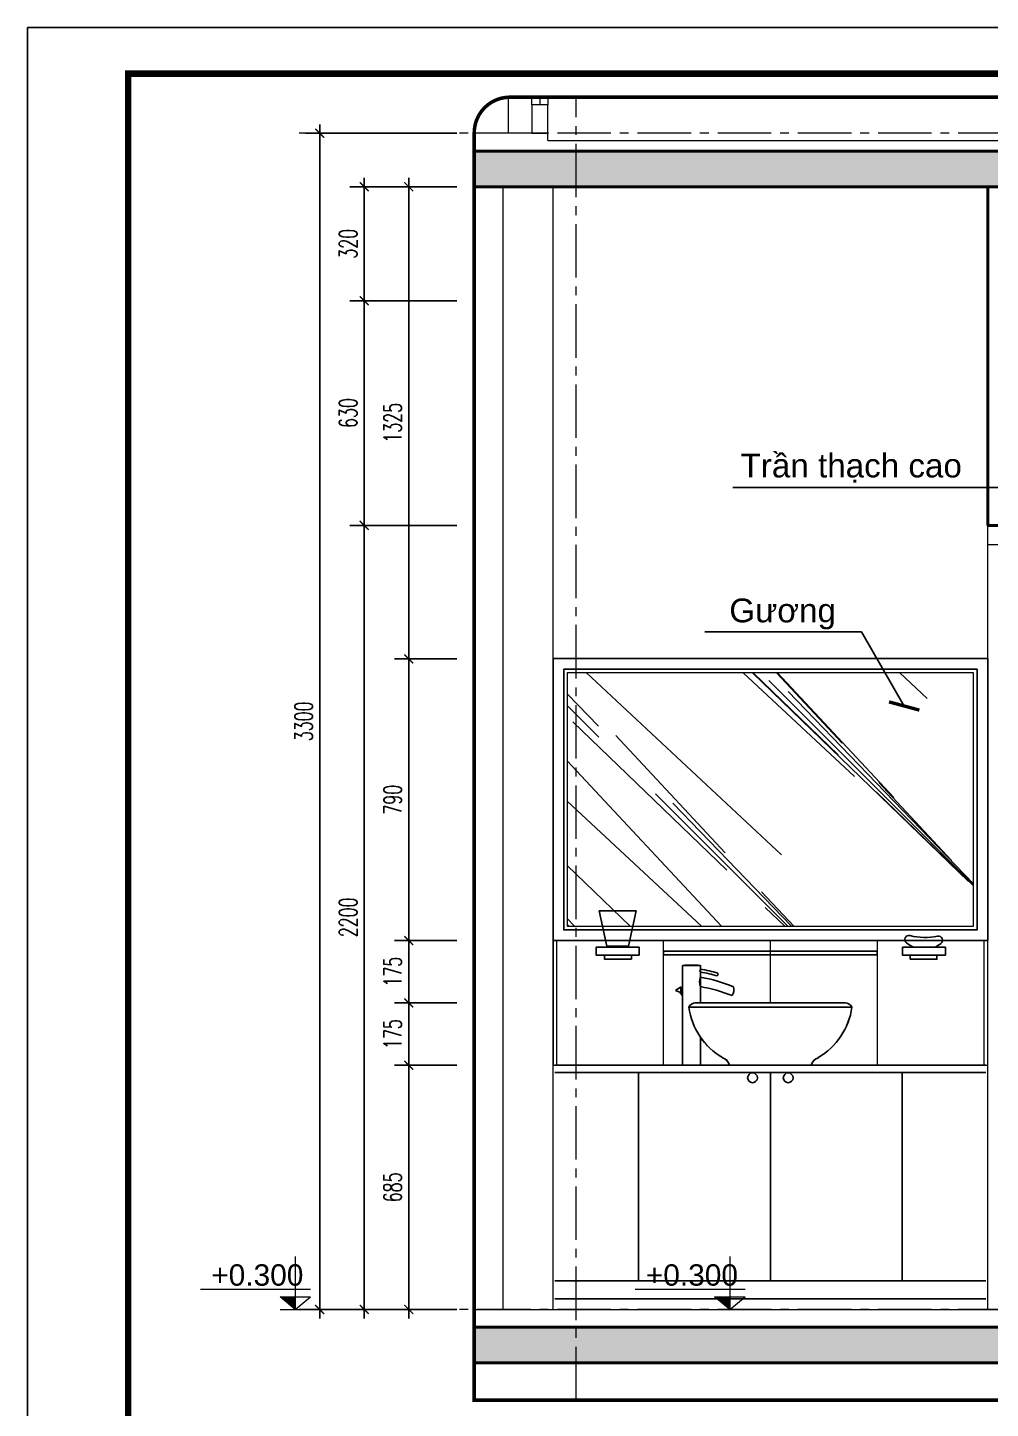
# Model space of a CAD drawing. Header units: millimetres. Extents: x -229618 to 2906, y -178063 to 96806.
# Drawn here: x -126427 to -123724, y -52875 to -49001 of the extents above; entities that cross this region are included whole.
import ezdxf
from ezdxf.enums import TextEntityAlignment as Align
from ezdxf.xclip import XClip

# ---------------------------------------------------------------- set-up
doc = ezdxf.new("R2010")
doc.units = ezdxf.units.MM
doc.header["$LTSCALE"] = 200
doc.header["$MEASUREMENT"] = 0
doc.header["$XCLIPFRAME"] = 0
doc.set_wipeout_variables(frame=1)
doc.header["$PDMODE"] = 3
doc.header["$PDSIZE"] = 50
doc.linetypes.add('CENTER2', pattern=[1.125, 0.75, -0.125, 0.125, -0.125])
doc.linetypes.add('DASHED2', pattern=[0.375, 0.25, -0.125])
doc.layers.get('0').update_dxf_attribs({"color": 95, "linetype": 'CONTINUOUS'})
doc.layers.get('DEFPOINTS').update_dxf_attribs({"linetype": 'CONTINUOUS'})
for name, color, linetype, lineweight in [('cat', 1, 'CONTINUOUS', 40), ('hatch', 250, 'CONTINUOUS', 5), ('khuat', 8, 'DASHED2', 15), ('nho', 252, 'CONTINUOUS', 15), ('thay', 7, 'CONTINUOUS', 18), ('tim', 18, 'CENTER2', 9)]:
    doc.layers.add(name, color=color, linetype=linetype, lineweight=lineweight)
for name, color, linetype in [('DIM', 251, 'CONTINUOUS'), ('KHUNGTEN', 7, 'CONTINUOUS'), ('NOITHAT', 99, 'CONTINUOUS'), ('TEXT', 33, 'CONTINUOUS')]:
    doc.layers.add(name, color=color, linetype=linetype)
doc.layers.add('in', color=203, linetype='CONTINUOUS', lineweight=5, plot=False)
doc.styles.add('Arial iso', font='vnarial_0.ttf')
doc.styles.add('Arial N  iso', font='vnarialn_0.ttf')
doc.styles.add('Scale', font='vnsimli.shx', dxfattribs={"width": 0.65, "bigfont": 'bigfont.shx'})
doc.dimstyles.new('Scale', dxfattribs={"dimscale": 75, "dimtxt": 2, "dimasz": 1, "dimexe": 1.6, "dimexo": 0, "dimgap": 0.8, "dimtad": 1, "dimdec": 0, "dimzin": 0, "dimdsep": 46, "dimtxsty": 'Scale', "dimblk": 'ARCHTICK', "dimcen": 0.1, "dimdle": 1, "dimclrd": 256, "dimclre": 256, "dimclrt": 3, "dimadec": 0, "dimazin": 0, "dimtfac": 1, "dimtdec": 0, "dimtix": 1, "dimtmove": 2, "dimatfit": 3, "dimldrblk": 'ARCHTICK', "dimfxl": 0, "dimtolj": 1, "dimtzin": 0, "dimarcsym": 0})

# ---------------------------------------------------------------- blocks, each defined once
blk = doc.blocks.new('KhungA3')
at = {"layer": 'DEFPOINTS', "color": 8}
blk.add_lwpolyline([(-3.74, 3.81), (416.31, 3.81), (416.31, 300.81), (-3.74, 300.81)], close=True, dxfattribs=at)
at = {"layer": 'KHUNGTEN', "color": 4, "const_width": 0.724}
blk.add_lwpolyline([(7.54, 8.99), (411.13, 8.99), (411.13, 295.64), (7.54, 295.64)], close=True, dxfattribs=at)
blk = doc.blocks.new('_ArchTick')
at = {"color": 0, "linetype": 'ByBlock', "const_width": 0.15}
blk.add_lwpolyline([(-0.5, -0.5), (0.5, 0.5)], dxfattribs=at)
blk = doc.blocks.new('*D1186')
at = {"layer": 'DEFPOINTS', "color": 0}
for p in [(-125356.8, -51912), (-125221.9, -51912), (-125221.9, -52597)]:
    blk.add_point(p, dxfattribs=at)
at = {"layer": 'DIM', "lineweight": -2}
for p, q in [((-125221.9, -51912), (-125396.8, -51912)), ((-125356.8, -52622), (-125356.8, -51887)), ((-125221.9, -52597), (-125396.8, -52597))]:
    blk.add_line(p, q, dxfattribs=at)
at = {"layer": 'DIM', "lineweight": -2, "xscale": 25, "yscale": 25, "zscale": 25}
for p, rotation in [((-125356.8, -51912), 90), ((-125356.8, -52597), 270)]:
    blk.add_blockref('_ArchTick', p, dxfattribs=dict(at, rotation=rotation))
at = {"layer": 'DIM', "color": 3, "insert": (-125401.8, -52254.5), "char_height": 50, "attachment_point": 5, "rotation": 90, "style": 'Scale'}
blk.add_mtext('\\A1;685', dxfattribs=at)
blk = doc.blocks.new('*D1187')
at = {"layer": 'DEFPOINTS', "color": 0}
for p in [(-125356.8, -51737), (-125221.9, -51737), (-125221.9, -51912)]:
    blk.add_point(p, dxfattribs=at)
at = {"layer": 'DIM', "lineweight": -2}
for p, q in [((-125356.8, -51937), (-125356.8, -51712)), ((-125221.9, -51737), (-125396.8, -51737)), ((-125221.9, -51912), (-125396.8, -51912))]:
    blk.add_line(p, q, dxfattribs=at)
at = {"layer": 'DIM', "lineweight": -2, "xscale": 25, "yscale": 25, "zscale": 25}
for p, rotation in [((-125356.8, -51737), 90), ((-125356.8, -51912), 270)]:
    blk.add_blockref('_ArchTick', p, dxfattribs=dict(at, rotation=rotation))
at = {"layer": 'DIM', "color": 3, "insert": (-125401.8, -51824.5), "char_height": 50, "attachment_point": 5, "rotation": 90, "style": 'Scale'}
blk.add_mtext('\\A1;175', dxfattribs=at)
blk = doc.blocks.new('*D1188')
at = {"layer": 'DEFPOINTS', "color": 0}
for p in [(-125356.8, -51562), (-125221.9, -51562), (-125221.9, -51737)]:
    blk.add_point(p, dxfattribs=at)
at = {"layer": 'DIM', "lineweight": -2}
for p, q in [((-125221.9, -51562), (-125396.8, -51562)), ((-125356.8, -51762), (-125356.8, -51537)), ((-125221.9, -51737), (-125396.8, -51737))]:
    blk.add_line(p, q, dxfattribs=at)
at = {"layer": 'DIM', "lineweight": -2, "xscale": 25, "yscale": 25, "zscale": 25}
for p, rotation in [((-125356.8, -51562), 90), ((-125356.8, -51737), 270)]:
    blk.add_blockref('_ArchTick', p, dxfattribs=dict(at, rotation=rotation))
at = {"layer": 'DIM', "color": 3, "insert": (-125401.8, -51649.5), "char_height": 50, "attachment_point": 5, "rotation": 90, "style": 'Scale'}
blk.add_mtext('\\A1;175', dxfattribs=at)
blk = doc.blocks.new('*D1189')
at = {"layer": 'DEFPOINTS', "color": 0}
for p in [(-125356.8, -50771.7), (-125221.9, -50771.7), (-125221.9, -51562)]:
    blk.add_point(p, dxfattribs=at)
at = {"layer": 'DIM', "lineweight": -2}
for p, q in [((-125356.8, -51587), (-125356.8, -50746.7)), ((-125221.9, -50771.7), (-125396.8, -50771.7)), ((-125221.9, -51562), (-125396.8, -51562))]:
    blk.add_line(p, q, dxfattribs=at)
at = {"layer": 'DIM', "lineweight": -2, "xscale": 25, "yscale": 25, "zscale": 25}
for p, rotation in [((-125356.8, -50771.7), 90), ((-125356.8, -51562), 270)]:
    blk.add_blockref('_ArchTick', p, dxfattribs=dict(at, rotation=rotation))
at = {"layer": 'DIM', "color": 3, "insert": (-125401.8, -51166.8), "char_height": 50, "attachment_point": 5, "rotation": 90, "style": 'Scale'}
blk.add_mtext('\\A1;790', dxfattribs=at)
blk = doc.blocks.new('*D1190')
at = {"layer": 'DEFPOINTS', "color": 0}
for p in [(-125356.8, -49447), (-125221.9, -49447), (-125221.9, -50771.7)]:
    blk.add_point(p, dxfattribs=at)
at = {"layer": 'DIM', "lineweight": -2}
for p, q in [((-125356.8, -50796.7), (-125356.8, -49422)), ((-125221.9, -49447), (-125396.8, -49447)), ((-125221.9, -50771.7), (-125396.8, -50771.7))]:
    blk.add_line(p, q, dxfattribs=at)
at = {"layer": 'DIM', "lineweight": -2, "xscale": 25, "yscale": 25, "zscale": 25}
for p, rotation in [((-125356.8, -49447), 90), ((-125356.8, -50771.7), 270)]:
    blk.add_blockref('_ArchTick', p, dxfattribs=dict(at, rotation=rotation))
at = {"layer": 'DIM', "color": 3, "insert": (-125401.8, -50109.3), "char_height": 50, "attachment_point": 5, "rotation": 90, "style": 'Scale'}
blk.add_mtext('\\A1;1325', dxfattribs=at)
blk = doc.blocks.new('*D1191')
at = {"layer": 'DEFPOINTS', "color": 0}
for p in [(-125481.8, -50397), (-125221.9, -50397), (-125221.9, -52597)]:
    blk.add_point(p, dxfattribs=at)
at = {"layer": 'DIM', "lineweight": -2}
for p, q in [((-125221.9, -50397), (-125521.8, -50397)), ((-125481.8, -52622), (-125481.8, -50372)), ((-125221.9, -52597), (-125521.8, -52597))]:
    blk.add_line(p, q, dxfattribs=at)
at = {"layer": 'DIM', "lineweight": -2, "xscale": 25, "yscale": 25, "zscale": 25}
for p, rotation in [((-125481.8, -50397), 90), ((-125481.8, -52597), 270)]:
    blk.add_blockref('_ArchTick', p, dxfattribs=dict(at, rotation=rotation))
at = {"layer": 'DIM', "color": 3, "insert": (-125526.8, -51497), "char_height": 50, "attachment_point": 5, "rotation": 90, "style": 'Scale'}
blk.add_mtext('\\A1;2200', dxfattribs=at)
blk = doc.blocks.new('*D1192')
at = {"layer": 'DEFPOINTS', "color": 0}
for p in [(-125481.8, -49767), (-125221.9, -49767), (-125221.9, -50397)]:
    blk.add_point(p, dxfattribs=at)
at = {"layer": 'DIM', "lineweight": -2}
for p, q in [((-125481.8, -50422), (-125481.8, -49742)), ((-125221.9, -49767), (-125521.8, -49767)), ((-125221.9, -50397), (-125521.8, -50397))]:
    blk.add_line(p, q, dxfattribs=at)
at = {"layer": 'DIM', "lineweight": -2, "xscale": 25, "yscale": 25, "zscale": 25}
for p, rotation in [((-125481.8, -49767), 90), ((-125481.8, -50397), 270)]:
    blk.add_blockref('_ArchTick', p, dxfattribs=dict(at, rotation=rotation))
at = {"layer": 'DIM', "color": 3, "insert": (-125526.8, -50082), "char_height": 50, "attachment_point": 5, "rotation": 90, "style": 'Scale'}
blk.add_mtext('\\A1;630', dxfattribs=at)
blk = doc.blocks.new('*D1193')
at = {"layer": 'DEFPOINTS', "color": 0}
for p in [(-125606.8, -49297), (-125221.9, -49297), (-125221.9, -52597)]:
    blk.add_point(p, dxfattribs=at)
at = {"layer": 'DIM', "lineweight": -2}
for p, q in [((-125606.8, -52622), (-125606.8, -49272)), ((-125221.9, -49297), (-125646.8, -49297)), ((-125221.9, -52597), (-125646.8, -52597))]:
    blk.add_line(p, q, dxfattribs=at)
at = {"layer": 'DIM', "lineweight": -2, "xscale": 25, "yscale": 25, "zscale": 25}
for p, rotation in [((-125606.8, -49297), 90), ((-125606.8, -52597), 270)]:
    blk.add_blockref('_ArchTick', p, dxfattribs=dict(at, rotation=rotation))
at = {"layer": 'DIM', "color": 3, "insert": (-125651.8, -50947), "char_height": 50, "attachment_point": 5, "rotation": 90, "style": 'Scale'}
blk.add_mtext('\\A1;3300', dxfattribs=at)
blk = doc.blocks.new('*D1200')
at = {"layer": 'DEFPOINTS', "color": 0}
for p in [(-125481.8, -49447), (-125221.9, -49447), (-125221.9, -49767)]:
    blk.add_point(p, dxfattribs=at)
at = {"layer": 'DIM', "lineweight": -2}
for p, q in [((-125481.8, -49792), (-125481.8, -49422)), ((-125221.9, -49447), (-125521.8, -49447)), ((-125221.9, -49767), (-125521.8, -49767))]:
    blk.add_line(p, q, dxfattribs=at)
at = {"layer": 'DIM', "lineweight": -2, "xscale": 25, "yscale": 25, "zscale": 25}
for p, rotation in [((-125481.8, -49447), 90), ((-125481.8, -49767), 270)]:
    blk.add_blockref('_ArchTick', p, dxfattribs=dict(at, rotation=rotation))
at = {"layer": 'DIM', "color": 3, "insert": (-125526.8, -49607), "char_height": 50, "attachment_point": 5, "rotation": 90, "style": 'Scale'}
blk.add_mtext('\\A1;320', dxfattribs=at)
blk = doc.blocks.new('KHOI TU LAV')
at = {"layer": 'NOITHAT'}
for p, q in [((720.9, 1118.3), (617.4, 1118.3)), ((638.9, 1019.7), (617.4, 1118.3)), ((699.5, 1019.7), (720.9, 1118.3)), ((638.9, 1019.7), (699.5, 1019.7)), ((-59.6, 1005), (540.4, 1005)), ((-59.6, 1005), (-59.6, 995)), ((540.4, 1005), (540.4, 995)), ((436.1, 946.3), (436.1, 931.9)), ((436.8, 965.3), (436.8, 954.5)), ((486.8, 965.3), (486.8, 685)), ((436.8, 905.7), (436.8, 860)), ((486.8, 885.8), (491.2, 892.2)), ((491.2, 892.2), (492, 905.5)), ((492, 905.5), (506.5, 894.6)), ((506.5, 894.6), (494.1, 889.9)), ((451, 860), (29.7, 860)), ((494.1, 889.9), (486.8, 880.3)), ((469.4, 847.9), (11.4, 847.9)), ((436.8, 764.6), (436.8, 685)), ((875.4, 685), (-394.6, 685)), ((875.4, 665), (-394.6, 665)), ((-129.6, 80), (-129.6, 665)), ((240.4, 80), (240.4, 665)), ((610.4, 80), (610.4, 665)), ((875.4, 80), (-394.6, 80)), ((875.4, 30), (-394.6, 30))]:
    blk.add_line(p, q, dxfattribs=at)
for points in [[(-130.1, 1016.4), (-251.1, 1016.4), (-251.1, 994.3), (-130.1, 994.3)], [(608.7, 1016.4), (729.7, 1016.4), (729.7, 994.3), (608.7, 994.3)], [(-151.6, 982.8), (-227.2, 982.8), (-227.2, 994), (-151.6, 994)], [(630.2, 982.8), (705.8, 982.8), (705.8, 994), (630.2, 994)]]:
    blk.add_lwpolyline(points, close=True, dxfattribs=at)
for points in [[(540.4, 1005), (-59.6, 1005)], [(-59.6, 995), (540.4, 995)], [(28.9, 665), (240.4, 665)], [(451.8, 665), (240.4, 665)]]:
    blk.add_lwpolyline(points, dxfattribs=at)
for centre in [(190.4, 650), (290.4, 650)]:
    blk.add_circle(centre, 13.7, dxfattribs=at)
for centre, radius, start, end in [((-231.4, 1035.9), 11.7, 78.5271, 232.5106), ((-193.9, 1220.7), 176.9, 258.5271, 283.863), ((-148.8, 1037.6), 11.7, 309.8795, 103.863), ((-191.2, 1088.4), 77.9, 232.5106, 247.6157), ((-191.2, 1088.4), 77.9, 292.3843, 309.8795), ((506.5, 514.7), 423.1, 99.5776, 112.6411), ((401, 941.3), 13.6, 170.8373, 204.7409), ((492, 593.8), 365, 98.6954, 106.641), ((492.3, 585.7), 365, 98.7345, 106.5049), ((403.1, 917.9), 35.9, 340.1634, 22.9694), ((461.8, 609.3), 356.8, 85.9825, 94.0175), ((431.2, 950.5), 6.99, 324.3042, 35.6958), ((370.8, 897.3), 28.3, 163.8913, 216.0505), ((507.4, 485.2), 426.4, 99.5206, 111.9557), ((30.3, 839.1), 20.9, 88.3524, 155.1936), ((450.4, 839.1), 20.9, 24.8064, 91.6476), ((206.7, 876.1), 197.3, 188.233, 239.2527), ((274, 876.1), 197.3, 300.7473, 351.767), ((97.3, 678.8), 28.9, 12.2892, 73.0623), ((383.4, 678.8), 28.9, 106.9377, 167.7108)]:
    blk.add_arc(centre, radius, start, end, dxfattribs=at)
blk = doc.blocks.new('cao do')
at = {"layer": 'thay'}
for p, q in [((0, 445), (0, 0)), ((798, 170), (-128, 170)), ((0, 0), (-128, 106)), ((128, 106), (-128, 106)), ((0, 0), (128, 106))]:
    blk.add_line(p, q, dxfattribs=at)
at = {"layer": 'thay', "ltscale": 600}
blk.add_line((128, 0), (-128, 0), dxfattribs=at)
at = {"layer": 'thay', "color": 150, "ltscale": 600}
blk.add_solid([(0, 0), (0, 106), (128, 106)], dxfattribs=at)
at = {"layer": 'TEXT', "style": 'Arial N  iso'}
blk.add_attdef('%%P0.000', text='', height=200, dxfattribs=at).set_placement((70, 290), align=Align.MIDDLE_LEFT)

msp = doc.modelspace()

# ---------------------------------------------------------------- hatches: boundary and pattern name
at = {"layer": 'hatch', "linetype": 'Continuous'}
h = msp.add_hatch(dxfattribs=at)
h.set_pattern_fill('BT', color=256, scale=100, style=0)
h.set_pattern_definition([(0, (83.29, 12.83), (0, 100), [0, -100]), (0, (12.65, 56.06), (0, 100), [0, -100]), (0, (15.78, 38.46), (0, 100), [0, -100]), (0, (51, 46.67), (0, 100), [0, -100]), (0, (32.02, 75.43), (0, 100), [0, -100]), (0, (26.93, 62.72), (0, 100), [0, -100]), (0, (35.94, 84.04), (0, 100), [0, -100]), (0, (22.04, 92.45), (0, 100), [0, -100]), (0, (41.22, 70.54), (0, 100), [0, -100]), (0, (9.13, 70.93), (0, 100), [0, -100]), (0, (73.12, 71.32), (0, 100), [0, -100]), (0, (87.6, 74.06), (0, 100), [0, -100]), (0, (80.16, 63.89), (0, 100), [0, -100]), (0, (82.32, 50.2), (0, 100), [0, -100]), (0, (56.29, 62.13), (0, 100), [0, -100]), (0, (55.51, 34.55), (0, 100), [0, -100]), (0, (55.51, 25.94), (0, 100), [0, -100]), (0, (8.15, 23.98), (0, 100), [0, -100]), (0, (47.68, 35.72), (0, 100), [0, -100]), (0, (48.07, 2.46), (0, 100), [0, -100]), (0, (37.31, 23.79), (0, 100), [0, -100]), (0, (38.09, 14), (0, 100), [0, -100]), (0, (25.17, 6.77), (0, 100), [0, -100]), (0, (31.83, 20.07), (0, 100), [0, -100]), (0, (27.13, 24.18), (0, 100), [0, -100]), (45, (79.99, 21.105), (0, 100.00003), [8, -133.4214]), (135, (85.65, 26.76), (-100.00003, 0), [8, -133.4214]), (270, (79.99, 32.42), (100, -2e-14), [11.3137, -88.6863]), (180, (76.52, 22.38), (-1e-14, -100), [12, -88]), (270, (64.52, 22.38), (100, -2e-14), [12, -88]), (45, (64.52, 10.38), (0, 100.00003), [16.9706, -124.4508]), (90, (39.51, 29.29), (-100, 6e-15), [16.8, -83.2]), (180, (39.51, 46.09), (-1e-14, -100), [16.8, -83.2]), (315, (22.714, 46.095), (100.00003, -2e-14), [23.7588, -117.6626]), (135, (25.28, 11.31), (-100.00003, 0), [7, -134.4214]), (225, (20.33, 16.26), (-1e-14, -100.00003), [7, -134.4214]), (0, (15.38, 11.31), (0, 100), [9.8995, -90.1005]), (0, (61.83, 78.92), (0, 100), [13.75, -86.25]), (90, (75.58, 78.92), (-100, 6e-15), [13.75, -86.25]), (225, (75.584, 92.67), (-1e-14, -100.00003), [19.4454, -121.9759]), (270, (50.27, 80.91), (100, -2e-14), [12.5, -87.5]), (0, (50.27, 68.41), (0, 100), [12.5, -87.5]), (135, (62.77, 68.41), (-100.00003, 0), [17.6777, -123.7437]), (45, (56.63, 84.76), (0, 100.00003), [8.5, -132.9214]), (135, (62.64, 90.77), (-100.00003, 0), [8.5, -132.9214]), (270, (56.63, 96.78), (100, -2e-14), [12.0208, -87.9792]), (135, (17.366, 77.56), (-100.00003, 0), [14.1421, -127.2792]), (0, (7.37, 77.56), (0, 100), [10, -90]), (270, (7.37, 87.56), (100, -2e-14), [10, -90]), (45, (0, 0), (-49.497475, 49.497475), []), (45, (35, 0), (-49.497475, 49.497475), [])])
h.paths.add_polyline_path([(-122596.8, -49447), (-122846.8, -49447), (-125173, -49447), (-125173, -49347), (-122596.8, -49347), (-122376.8, -49347), (-122376.8, -49747), (-122596.8, -49747)])
at = {"layer": 'hatch'}
h = msp.add_hatch(dxfattribs=at)
h.set_pattern_fill('WOOD', color=256, scale=1500, angle=315, style=0)
h.set_pattern_definition([(135, (-123656.8, -51521.95), (318.2, 318.2), [975, -225, 150, -150]), (134, (-123667.43, -51511.35), (323.7, 312.6), [900, -300, 300]), (133, (-123688.64, -51490.13), (438.8, 409.2), [-450, 1050]), (136, (-123720.46, -51458.3), (312.6, 323.7), [450, -150, 600, -300]), (313, (-123731.07, -51447.7), (-329.11, -306.9), [150, -300, 450, -150, 300, -150]), (316, (-123678, -51500.74), (-521, -539.5), [1350, -150]), (317, (-123667.43, -51511.35), (-204.6, -219.406), [900, -600])])
h.paths.add_polyline_path([(-124911.8, -50810.7), (-124911.8, -51522), (-123771.8, -51522), (-123771.8, -50810.7)])
h = msp.add_hatch(dxfattribs=at)
h.set_pattern_fill('_USER', color=256, scale=300, angle=90, style=0, pattern_type=0)
h.set_pattern_definition([(90, (-124941.82, -51911.95), (300, 2e-14), [])])
h.paths.add_polyline_path([(-123731.8, -51562), (-124941.8, -51562), (-124941.8, -51912), (-123731.8, -51912)])
at = {"layer": 'hatch', "linetype": 'Continuous', "lineweight": 40}
h = msp.add_hatch(dxfattribs=at)
h.set_pattern_fill('AR-CONC', color=256, scale=10, style=0)
h.set_pattern_definition([(130, (-242316.23, 10187.227), (-71.726018, -6.275213), [7.5, -82.5]), (185, (-242316.23, 10187.23), (13.875133, 75.219213), [6, -66]), (79.5486, (-242322.206, 10186.704), (-57.850938, 68.943954), [6.37402, -70.11421]), (133.8158, (-242316.23, 10207.23), (-106.724105, -16.5519), [11.25, -123.75]), (83.3644, (-242325.12, 10205.85), (-93.46627, 97.41179), [9.56103, -105.1713]), (188.8158, (-242316.23, 10207.23), (-93.46619, 97.41186), [9, -99]), (159, (-242326.23, 10202.227), (-59.690705, -40.26189), [7.5, -82.5]), (214, (-242326.23, 10202.23), (-24.331533, 72.515005), [6, -66]), (108.5486, (-242331.2, 10198.87), (-84.022263, 32.25305), [6.37402, -70.11421]), (142.5, (-242316.228, 10187.227), (-1.2159855, 33.2893854), [0, -65.2, 0, -67, 0, -66.25]), (172.5, (-242316.23, 10187.227), (-26.306954, 39.441171), [0, -38.2, 0, -63.7, 0, -25.25]), (212.5, (-242293.928, 10187.227), (-53.3822436, -2.255487), [0, -25, 0, -78, 0, -103.5]), (222.5, (-242283.93, 10187.227), (-58.318617, 10.010498), [0, -32.5, 0, -51.8, 0, -73.5])])
h.paths.add_polyline_path([(-125173, -52647), (-124886.8, -52647), (-124886.8, -52747), (-125076.8, -52747), (-125173, -52747)])
h.paths.add_polyline_path([(-124886.8, -52647), (-122736.8, -52647), (-122596.8, -52647), (-122596.8, -52747), (-122846.8, -52747), (-124886.8, -52747)])
h.paths.add_polyline_path([(-122646.8, -52647), (-122506.8, -52647), (-122506.8, -52747), (-122646.8, -52747)])

# ---------------------------------------------------------------- linework, layer by layer
at = {"layer": 'cat', "lineweight": 40}
for p, q in [((-125173, -49347), (-122596.8, -49347)), ((-122736.8, -49447), (-125173, -49447)), ((-125173, -52647), (-122736.8, -52647)), ((-122736.8, -52747), (-125173, -52747)), ((-125076.8, -52747), (-124686.8, -52747))]:
    msp.add_line(p, q, dxfattribs=at)
at = {"layer": 'hatch', "linetype": 'Continuous'}
msp.add_lwpolyline([(-124966.8, -49195.8), (-124966.8, -49217), (-125011.8, -49217), (-125011.8, -49195.8)], dxfattribs=at)
at = {"layer": 'nho', "linetype": 'Continuous'}
msp.add_line((-125076.8, -49297), (-125076.8, -49195.8), dxfattribs=at)
at = {"layer": 'nho', "lineweight": 40}
for p, q in [((-123731.8, -50397), (-123731.8, -49447)), ((-123591.8, -50397), (-123731.8, -50397))]:
    msp.add_line(p, q, dxfattribs=at)
at = {"layer": 'nho'}
msp.add_lwpolyline([(-123771.8, -50810.7), (-124911.8, -50810.7), (-124911.8, -51522), (-123771.8, -51522)], close=True, dxfattribs=at)
at = {"layer": 'NOITHAT'}
for points in [[(-123731.8, -50770.7), (-124951.8, -50770.7), (-124951.8, -51562), (-123731.8, -51562)], [(-123761.8, -50800.7), (-124921.8, -50800.7), (-124921.8, -51532), (-123761.8, -51532)]]:
    msp.add_lwpolyline(points, close=True, dxfattribs=at)
at = {"layer": 'thay', "linetype": 'Continuous'}
for p, q in [((-125076.8, -49297), (-125076.8, -49195.8)), ((-124989.3, -49195.8), (-124989.3, -49217)), ((-124966.8, -49297), (-125173, -49297)), ((-124966.8, -49317), (-124966.8, -49297)), ((-124966.8, -49317), (-122596.8, -49317)), ((-125091.8, -52597), (-125091.8, -49447)), ((-124951.8, -52597), (-124951.8, -49447)), ((-123731.8, -52597), (-123731.8, -50397)), ((-125173, -52597), (-123591.8, -52597))]:
    msp.add_line(p, q, dxfattribs=at)
for points in [[(-125011.8, -49297), (-124966.8, -49297), (-124966.8, -49217), (-125011.8, -49217)], [(-123731.8, -50452), (-123731.8, -50397), (-123591.8, -50397), (-123591.8, -50452)]]:
    msp.add_lwpolyline(points, close=True, dxfattribs=at)
at = {"layer": 'tim'}
for p, q in [((-124886.8, -52851.6), (-124886.8, -49195.8)), ((-122314.6, -49297), (-125675.5, -49297)), ((-122314.6, -52597), (-125675.5, -52597))]:
    msp.add_line(p, q, dxfattribs=at)

# ---------------------------------------------------------------- block references
at = {"layer": 'thay', "linetype": 'Continuous'}
ref = msp.add_blockref('cao do', (-125675.5, -52597), dxfattribs=dict(at, xscale=-0.3333333333139308, yscale=0.3333333333139308, zscale=0.3333333333333333))
ref.add_attrib('%%P0.000', '+0.300', dxfattribs={"layer": 'TEXT', "height": 60, "style": 'Arial N  iso'}).set_placement((-125911.2, -52500.3), align=Align.MIDDLE_LEFT)
ref = msp.add_blockref('cao do', (-124455.7, -52597), dxfattribs=dict(at, xscale=-0.3333333333139308, yscale=0.3333333333139308, zscale=0.3333333333333333))
ref.add_attrib('%%P0.000', '+0.300', dxfattribs={"layer": 'TEXT', "height": 60, "style": 'Arial N  iso'}).set_placement((-124691.4, -52500.3), align=Align.MIDDLE_LEFT)

# ---------------------------------------------------------------- texts
at = {"layer": 'TEXT', "style": 'Arial iso'}
for s, height, p in [('TrÇn th¹ch cao', 66.667, (-124425.5, -50262.6)), ('G\xad¬ng', 66.67, (-124457.2, -50669.1))]:
    msp.add_text(s, height=height, dxfattribs=at).set_placement(p)

# ---------------------------------------------------------------- dimensions: what is measured, and where the dimension line sits
at = {"layer": 'DIM'}
for base, p1, p2, picture, middle in [((-125606.8, -49297), (-125221.9, -52597), (-125221.9, -49297), '*D1193', (-125651.8, -50947)), ((-125481.8, -49447), (-125221.9, -49767), (-125221.9, -49447), '*D1200', (-125526.8, -49607)), ((-125356.8, -49447), (-125221.9, -50771.7), (-125221.9, -49447), '*D1190', (-125401.8, -50109.3)), ((-125481.8, -49767), (-125221.9, -50397), (-125221.9, -49767), '*D1192', (-125526.8, -50082)), ((-125481.8, -50397), (-125221.9, -52597), (-125221.9, -50397), '*D1191', (-125526.8, -51497)), ((-125356.8, -50771.7), (-125221.9, -51562), (-125221.9, -50771.7), '*D1189', (-125401.8, -51166.8)), ((-125356.8, -51562), (-125221.9, -51737), (-125221.9, -51562), '*D1188', (-125401.8, -51649.5)), ((-125356.8, -51737), (-125221.9, -51912), (-125221.9, -51737), '*D1187', (-125401.8, -51824.5)), ((-125356.8, -51912), (-125221.9, -52597), (-125221.9, -51912), '*D1186', (-125401.8, -52254.5))]:
    dim = msp.add_linear_dim(base=base, p1=p1, p2=p2, angle=90, dimstyle='Scale', override={"dimscale": 25}, dxfattribs=at)
    dim.commit()
    dim.dimension.update_dxf_attribs({"geometry": picture, "text_midpoint": middle})

# ---------------------------------------------------------------- leaders
for points, override in [([(-123240.4, -50086.9), (-123381.7, -50291.2), (-124447.6, -50291.2)], {"dimscale": 25, "dimtad": 0}), ([(-123966.2, -50903.9), (-124085.9, -50695.5), (-124525.5, -50695.5)], {"dimscale": 25, "dimasz": 2.5, "dimfxl": 90})]:
    msp.add_leader(points, dimstyle='Scale', override=override, dxfattribs=at)

# ---------------------------------------------------------------- next in the draw order: wipeouts: each hides what was drawn before it
msp.add_wipeout([(-124538.3, -51631.7), (-124538.3, -51737), (-124132.4, -51737), (-124126.1, -51737.9), (-124120.9, -51740.2), (-124116.6, -51743.7), (-124112.8, -51749.1), (-124116, -51766.1), (-124121.3, -51784.4), (-124130.4, -51806.5), (-124144, -51830.5), (-124156.7, -51847.4), (-124167.2, -51859), (-124176.7, -51868.1), (-124187.4, -51877), (-124198.5, -51885), (-124207.2, -51890.4), (-124213.8, -51893.4), (-124220.1, -51898.5), (-124223.2, -51902.5), (-124225.9, -51908), (-124227.1, -51912), (-124456.6, -51912), (-124457.5, -51908.6), (-124459.3, -51904.4), (-124461.6, -51900.9), (-124464.8, -51897.2), (-124468.7, -51894.1), (-124471.7, -51892.3), (-124476.4, -51890.4), (-124483.2, -51886.2), (-124491, -51880.8), (-124500.8, -51873.3), (-124510.5, -51864.8), (-124519.8, -51855.4), (-124526.9, -51847.4), (-124533.9, -51838.5), (-124538.3, -51832.4), (-124538.3, -51912), (-124588.3, -51912), (-124588.3, -51631.7)]).dxf.layer = 'hatch'

# ---------------------------------------------------------------- next in the draw order: linework, layer by layer
at = {"layer": 'hatch'}
msp.add_lwpolyline([(-123731.8, -51562), (-124951.8, -51562), (-124951.8, -51912), (-123731.8, -51912)], close=True, dxfattribs=at)
msp.add_lwpolyline([(-124588.3, -51631.7), (-124538.3, -51631.7), (-124538.3, -51737), (-124132.4, -51737, -0.284603), (-124112.8, -51749.1, -0.226368), (-124207.2, -51890.4, 0.271568), (-124227.1, -51912), (-124456.6, -51912, 0.271568), (-124476.4, -51890.4, -0.108796), (-124538.3, -51832.4), (-124538.3, -51912), (-124588.3, -51912)], format="xyb", close=True, dxfattribs=at)
at = {"layer": 'in'}
msp.add_lwpolyline([(-126426.6, -49000.5), (-115925.5, -49000.5), (-115925.5, -56425.5), (-126426.6, -56425.5)], close=True, dxfattribs=at)
at = {"layer": 'khuat', "color": 5, "const_width": 10}
msp.add_lwpolyline([(-122314.6, -49195.8), (-125073, -49195.8, 0.414214), (-125173, -49295.8), (-125173, -52851.6), (-122414.6, -52851.6, 0.414214), (-122314.6, -52751.6)], format="xyb", close=True, dxfattribs=at)

# ---------------------------------------------------------------- next in the draw order: block references
at = {"layer": 'NOITHAT', "linetype": 'ByBlock'}
ref = msp.add_blockref('KHOI TU LAV', (-124101.5, -52597), dxfattribs=dict(at, xscale=-1))
XClip(ref).set_block_clipping_path([(-364.6493992946, 0.000032186), (845.3506007069, 2100.4509840598)])
at = {"layer": 'thay', "xscale": 25, "yscale": 25, "zscale": 25.00000000000003}
msp.add_blockref('KhungA3', (-126333.1, -56520.9), dxfattribs=at)

doc.saveas('drawing.dxf')
